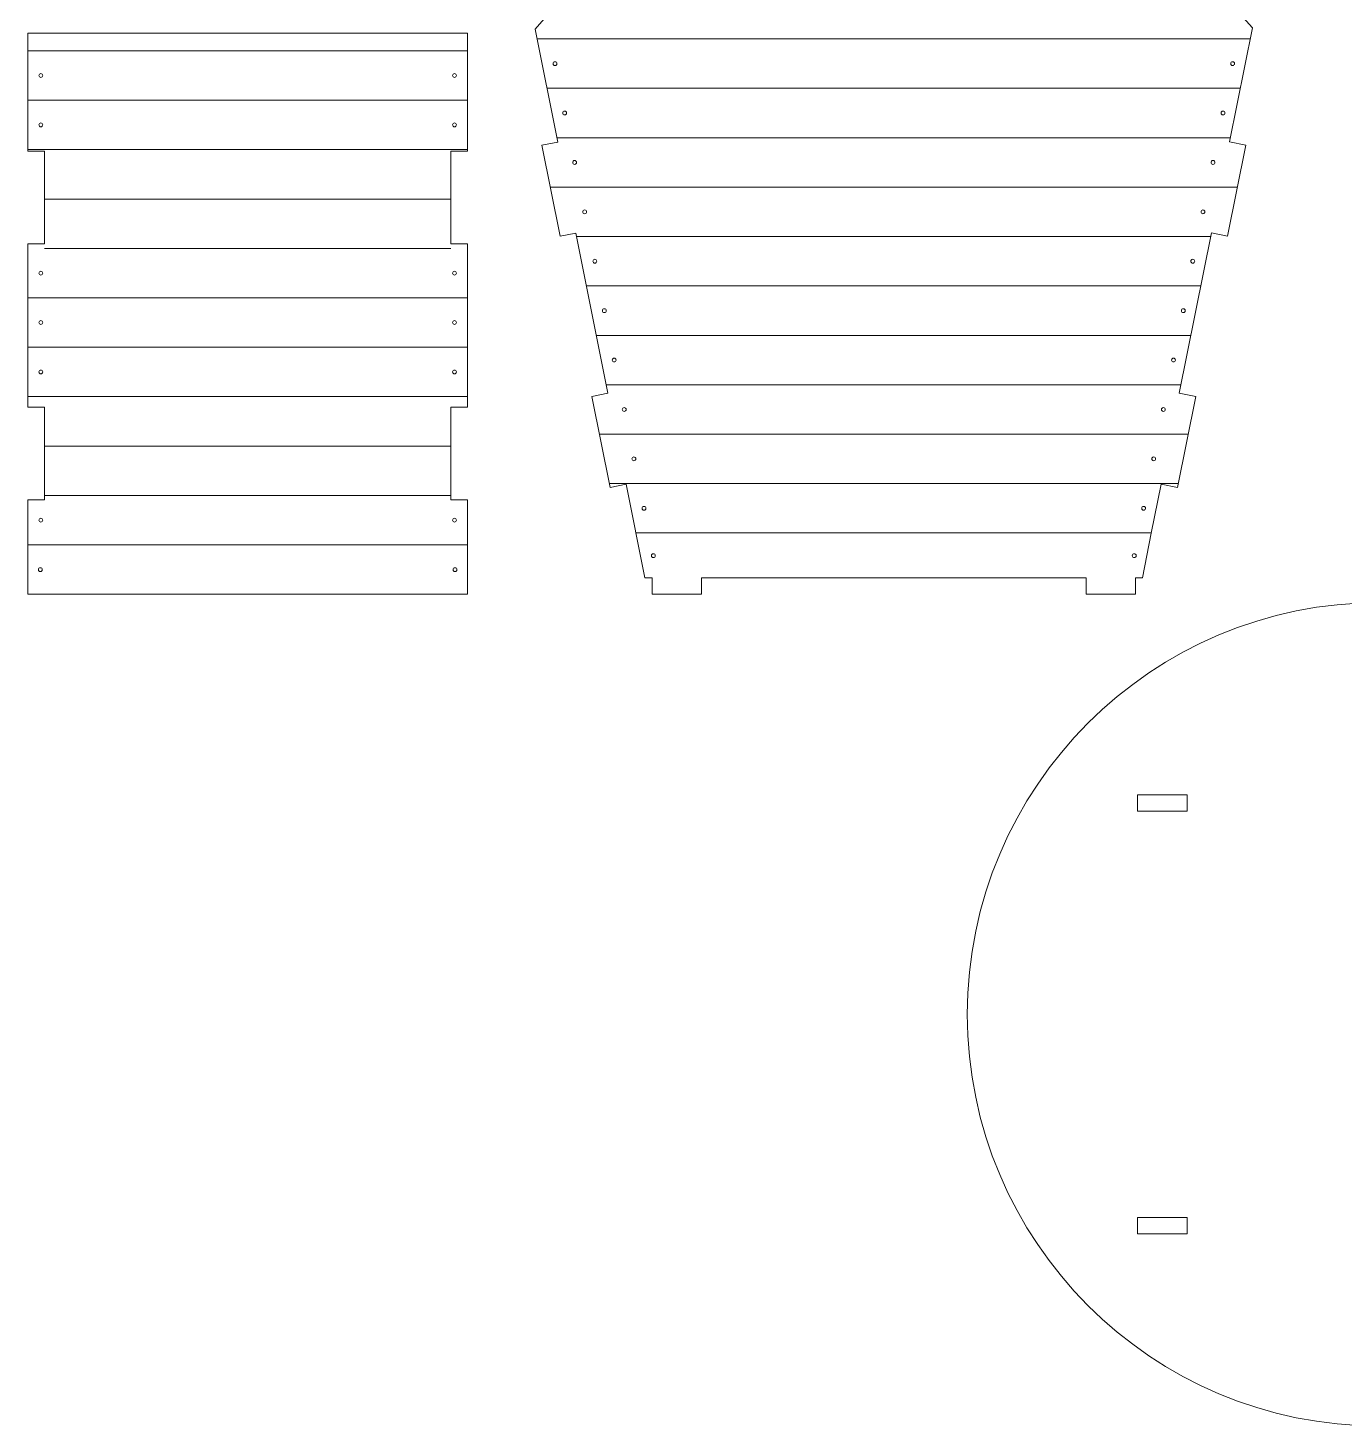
# Model space of a CAD drawing. Header units: millimetres. Extents: x -264 to 265, y -234 to 223.
# Drawn here: x -244.7 to -5.1, y -233.5 to 21.1 of the extents above; entities that cross this region are included whole.
import ezdxf

# ---------------------------------------------------------------- set-up
doc = ezdxf.new("R2010")
doc.units = ezdxf.units.MM
doc.header["$MEASUREMENT"] = 0
doc.layers.add('layer 1', color=7, linetype='Continuous')

msp = doc.modelspace()

# ---------------------------------------------------------------- linework, layer by layer
at = {"layer": 'layer 1', "color": 250, "lineweight": 9}
for points, knots in [([(-132.3856, -79.014), (-132.3856, -79.014), (-131.0563, -79.014), (-131.0563, -79.014), (-131.0563, -79.014), (-131.0563, -79.014), (-131.0563, -82.014), (-131.0563, -82.014), (-131.0563, -82.014), (-131.0563, -82.014), (-122.0563, -82.014), (-122.0563, -82.014), (-122.0563, -82.014), (-122.0563, -82.014), (-122.0563, -79.014), (-122.0563, -79.014), (-122.0563, -79.014), (-122.0563, -79.014), (-52.0581, -79.014), (-52.0581, -79.014), (-52.0581, -79.014), (-52.0581, -79.014), (-52.0563, -79.014), (-52.0563, -79.014), (-52.0563, -79.014), (-52.0563, -79.014), (-52.0563, -82.014), (-52.0563, -82.014), (-52.0563, -82.014), (-52.0563, -82.014), (-43.0563, -82.014), (-43.0563, -82.014), (-43.0563, -82.014), (-43.0563, -82.014), (-43.0563, -79.014), (-43.0563, -79.014), (-43.0563, -79.014), (-43.0563, -79.014), (-41.7834, -79.014), (-41.7834, -79.014), (-41.7834, -79.014), (-41.7834, -79.014), (-40.168, -70.8702), (-40.168, -70.8702), (-40.168, -70.8702), (-40.168, -70.8702), (-38.3822, -61.9442), (-38.3822, -61.9442), (-38.3822, -61.9442), (-38.3822, -61.9442), (-35.3904, -62.5485), (-35.3904, -62.5485), (-35.3904, -62.5485), (-35.3904, -62.5485), (-32.0907, -45.9806), (-32.0907, -45.9806), (-32.0907, -45.9806), (-32.0907, -45.9806), (-35.0681, -45.3792), (-35.0681, -45.3792), (-35.0681, -45.3792), (-35.0681, -45.3792), (-29.2287, -16.1917), (-29.2287, -16.1917), (-29.2287, -16.1917), (-29.2287, -16.1917), (-26.2758, -16.7857), (-26.2758, -16.7857), (-26.2758, -16.7857), (-26.2758, -16.7857), (-22.9761, -0.2178), (-22.9761, -0.2178), (-22.9761, -0.2178), (-22.9761, -0.2178), (-25.9146, 0.3733), (-25.9146, 0.3733), (-25.9146, 0.3733), (-25.9146, 0.3733), (-21.7589, 21.1448), (-21.7589, 21.1448), (-21.7589, 21.1448), (-39.5159, 41.6277), (-57.2266, 62.1505), (-75.0119, 82.61), (-75.0119, 82.61), (-78.1194, 86.4695), (-81.5835, 90.3194), (-87.0581, 90.3194), (-87.0581, 90.3194), (-93.9717, 90.3194), (-96.6213, 84.9185), (-100.2031, 81.2394), (-100.2031, 81.2394), (-117.6286, 61.1762), (-134.9493, 41.0176), (-152.3537, 20.9332), (-152.3537, 20.9332), (-152.3537, 20.9332), (-148.2427, 0.3562), (-148.2427, 0.3562), (-148.2427, 0.3562), (-148.2427, 0.3562), (-151.1245, -0.2178), (-151.1245, -0.2178), (-151.1245, -0.2178), (-151.1245, -0.2178), (-147.8248, -16.7857), (-147.8248, -16.7857), (-147.8248, -16.7857), (-147.8248, -16.7857), (-144.933, -16.2097), (-144.933, -16.2097), (-144.933, -16.2097), (-144.933, -16.2097), (-139.101, -45.4012), (-139.101, -45.4012), (-139.101, -45.4012), (-139.101, -45.4012), (-142.0099, -45.9806), (-142.0099, -45.9806), (-142.0099, -45.9806), (-142.0099, -45.9806), (-138.7102, -62.5485), (-138.7102, -62.5485), (-138.7102, -62.5485), (-138.7102, -62.5485), (-135.7913, -61.9671), (-135.7913, -61.9671), (-135.7913, -61.9671), (-135.7913, -61.9671), (-132.3856, -79.014), (-132.3856, -79.014)], [0, 0, 0, 0, 0.02941176, 0.02941176, 0.02941176, 0.02941176, 0.05882353, 0.05882353, 0.05882353, 0.05882353, 0.08823529, 0.08823529, 0.08823529, 0.08823529, 0.11764706, 0.11764706, 0.11764706, 0.11764706, 0.14705882, 0.14705882, 0.14705882, 0.14705882, 0.17647059, 0.17647059, 0.17647059, 0.17647059, 0.20588235, 0.20588235, 0.20588235, 0.20588235, 0.23529412, 0.23529412, 0.23529412, 0.23529412, 0.26470588, 0.26470588, 0.26470588, 0.26470588, 0.29411765, 0.29411765, 0.29411765, 0.29411765, 0.32352941, 0.32352941, 0.32352941, 0.32352941, 0.35294118, 0.35294118, 0.35294118, 0.35294118, 0.38235294, 0.38235294, 0.38235294, 0.38235294, 0.41176471, 0.41176471, 0.41176471, 0.41176471, 0.44117647, 0.44117647, 0.44117647, 0.44117647, 0.47058824, 0.47058824, 0.47058824, 0.47058824, 0.5, 0.5, 0.5, 0.5, 0.52941176, 0.52941176, 0.52941176, 0.52941176, 0.55882353, 0.55882353, 0.55882353, 0.55882353, 0.58823529, 0.58823529, 0.58823529, 0.58823529, 0.61764706, 0.61764706, 0.61764706, 0.61764706, 0.64705882, 0.64705882, 0.64705882, 0.64705882, 0.67647059, 0.67647059, 0.67647059, 0.67647059, 0.70588235, 0.70588235, 0.70588235, 0.70588235, 0.73529412, 0.73529412, 0.73529412, 0.73529412, 0.76470588, 0.76470588, 0.76470588, 0.76470588, 0.79411765, 0.79411765, 0.79411765, 0.79411765, 0.82352941, 0.82352941, 0.82352941, 0.82352941, 0.85294118, 0.85294118, 0.85294118, 0.85294118, 0.88235294, 0.88235294, 0.88235294, 0.88235294, 0.91176471, 0.91176471, 0.91176471, 0.91176471, 0.94117647, 0.94117647, 0.94117647, 0.94117647, 1, 1, 1, 1]), ([(-164.691, -64.8233), (-164.691, -64.8233), (-164.6891, -82.014), (-164.6891, -82.014), (-164.6891, -82.014), (-164.6891, -82.014), (-244.6864, -82.014), (-244.6864, -82.014), (-244.6864, -82.014), (-244.6864, -82.014), (-244.6868, -64.8233), (-244.6868, -64.8233), (-244.6868, -64.8233), (-244.6868, -64.8233), (-241.6924, -64.8233), (-241.6924, -64.8233), (-241.6924, -64.8233), (-241.6924, -64.8233), (-241.6925, -47.93), (-241.6925, -47.93), (-241.6925, -47.93), (-241.6925, -47.93), (-244.6873, -47.93), (-244.6873, -47.93), (-244.6873, -47.93), (-244.6873, -47.93), (-244.6881, -18.1617), (-244.6881, -18.1617), (-244.6881, -18.1617), (-244.6881, -18.1617), (-241.6923, -18.1617), (-241.6923, -18.1617), (-241.6923, -18.1617), (-241.6923, -18.1617), (-241.6924, -1.2684), (-241.6924, -1.2684), (-241.6924, -1.2684), (-241.6924, -1.2684), (-244.6885, -1.2684), (-244.6885, -1.2684), (-244.6885, -1.2684), (-244.6885, -1.2684), (-244.6891, 20.1846), (-244.6891, 20.1846), (-244.6891, 20.1846), (-244.6891, 20.1846), (-164.6918, 20.1846), (-164.6918, 20.1846), (-164.6918, 20.1846), (-164.6918, 20.1846), (-164.6912, -1.2684), (-164.6912, -1.2684), (-164.6912, -1.2684), (-164.6912, -1.2684), (-167.691, -1.2684), (-167.691, -1.2684), (-167.691, -1.2684), (-167.691, -1.2684), (-167.6909, -18.1617), (-167.6909, -18.1617), (-167.6909, -18.1617), (-167.6909, -18.1617), (-164.6909, -18.1617), (-164.6909, -18.1617), (-164.6909, -18.1617), (-164.6909, -18.1617), (-164.6911, -47.93), (-164.6911, -47.93), (-164.6911, -47.93), (-164.6911, -47.93), (-167.6911, -47.93), (-167.6911, -47.93), (-167.6911, -47.93), (-167.6911, -47.93), (-167.691, -64.8233), (-167.691, -64.8233), (-167.691, -64.8233), (-167.691, -64.8233), (-164.691, -64.8233), (-164.691, -64.8233)], [0, 0, 0, 0, 0.04761905, 0.04761905, 0.04761905, 0.04761905, 0.0952381, 0.0952381, 0.0952381, 0.0952381, 0.14285714, 0.14285714, 0.14285714, 0.14285714, 0.19047619, 0.19047619, 0.19047619, 0.19047619, 0.23809524, 0.23809524, 0.23809524, 0.23809524, 0.28571429, 0.28571429, 0.28571429, 0.28571429, 0.33333333, 0.33333333, 0.33333333, 0.33333333, 0.38095238, 0.38095238, 0.38095238, 0.38095238, 0.42857143, 0.42857143, 0.42857143, 0.42857143, 0.47619048, 0.47619048, 0.47619048, 0.47619048, 0.52380952, 0.52380952, 0.52380952, 0.52380952, 0.57142857, 0.57142857, 0.57142857, 0.57142857, 0.61904762, 0.61904762, 0.61904762, 0.61904762, 0.66666667, 0.66666667, 0.66666667, 0.66666667, 0.71428571, 0.71428571, 0.71428571, 0.71428571, 0.76190476, 0.76190476, 0.76190476, 0.76190476, 0.80952381, 0.80952381, 0.80952381, 0.80952381, 0.85714286, 0.85714286, 0.85714286, 0.85714286, 0.9047619, 0.9047619, 0.9047619, 0.9047619, 1, 1, 1, 1]), ([(1.333, -233.5194), (42.7544, -233.5194), (76.333, -199.9408), (76.333, -158.5194), (76.333, -158.5194), (76.333, -117.098), (42.7544, -83.5194), (1.333, -83.5194), (1.333, -83.5194), (-40.0884, -83.5194), (-73.667, -117.098), (-73.667, -158.5194), (-73.667, -158.5194), (-73.667, -199.9408), (-40.0884, -233.5194), (1.333, -233.5194)], [0, 0, 0, 0, 0.2, 0.2, 0.2, 0.2, 0.4, 0.4, 0.4, 0.4, 0.6, 0.6, 0.6, 0.6, 1, 1, 1, 1]), ([(-33.667, -118.5194), (-33.667, -118.5194), (-42.667, -118.5194), (-42.667, -118.5194), (-42.667, -118.5194), (-42.667, -118.5194), (-42.667, -121.5194), (-42.667, -121.5194), (-42.667, -121.5194), (-42.667, -121.5194), (-33.667, -121.5194), (-33.667, -121.5194), (-33.667, -121.5194), (-33.667, -121.5194), (-33.667, -118.5194), (-33.667, -118.5194)], [0, 0, 0, 0, 0.2, 0.2, 0.2, 0.2, 0.4, 0.4, 0.4, 0.4, 0.6, 0.6, 0.6, 0.6, 1, 1, 1, 1]), ([(-33.667, -195.5194), (-33.667, -195.5194), (-42.667, -195.5194), (-42.667, -195.5194), (-42.667, -195.5194), (-42.667, -195.5194), (-42.667, -198.5194), (-42.667, -198.5194), (-42.667, -198.5194), (-42.667, -198.5194), (-33.667, -198.5194), (-33.667, -198.5194), (-33.667, -198.5194), (-33.667, -198.5194), (-33.667, -195.5194), (-33.667, -195.5194)], [0, 0, 0, 0, 0.2, 0.2, 0.2, 0.2, 0.4, 0.4, 0.4, 0.4, 0.6, 0.6, 0.6, 0.6, 1, 1, 1, 1])]:
    msp.add_open_spline(points, degree=3, knots=knots, dxfattribs=at)
at = {"layer": 'layer 1', "color": 242, "lineweight": 9}
for points in [[(-151.998, 19.1527), (-151.998, 19.1527), (-22.1575, 19.1527), (-22.1575, 19.1527)], [(-244.689, 16.986), (-244.689, 16.986), (-164.6917, 16.986), (-164.6917, 16.986)], [(-244.6888, 7.986), (-244.6888, 7.986), (-164.6915, 7.986), (-164.6915, 7.986)], [(-150.1999, 10.1527), (-150.1999, 10.1527), (-23.9581, 10.1527), (-23.9581, 10.1527)], [(-148.4018, 1.1527), (-148.4018, 1.1527), (-25.7587, 1.1527), (-25.7587, 1.1527)], [(-244.6885, -1.014), (-244.6885, -1.014), (-164.6912, -1.014), (-164.6912, -1.014)], [(-241.6924, -10.014), (-241.6924, -10.014), (-167.691, -10.014), (-167.691, -10.014)], [(-149.605, -7.8473), (-149.605, -7.8473), (-24.4956, -7.8473), (-24.4956, -7.8473)], [(-144.8056, -16.8473), (-144.8056, -16.8473), (-29.3599, -16.8473), (-29.3599, -16.8473)], [(-241.6923, -19.014), (-241.6923, -19.014), (-167.6909, -19.014), (-167.6909, -19.014)], [(-142.9907, -25.8473), (-142.9907, -25.8473), (-31.1634, -25.8473), (-31.1634, -25.8473)], [(-244.6879, -28.014), (-244.6879, -28.014), (-164.691, -28.014), (-164.691, -28.014)], [(-141.1911, -34.8473), (-141.1911, -34.8473), (-32.9639, -34.8473), (-32.9639, -34.8473)], [(-244.6876, -37.014), (-244.6876, -37.014), (-164.691, -37.014), (-164.691, -37.014)], [(-139.39, -43.8473), (-139.39, -43.8473), (-34.765, -43.8473), (-34.765, -43.8473)], [(-244.6874, -46.014), (-244.6874, -46.014), (-164.6911, -46.014), (-164.6911, -46.014)], [(-140.6423, -52.8473), (-140.6423, -52.8473), (-33.4583, -52.8473), (-33.4583, -52.8473)], [(-241.6925, -55.014), (-241.6925, -55.014), (-167.6911, -55.014), (-167.6911, -55.014)], [(-138.8499, -61.8473), (-138.8499, -61.8473), (-35.2507, -61.8473), (-35.2507, -61.8473)], [(-241.6924, -64.014), (-241.6924, -64.014), (-167.691, -64.014), (-167.691, -64.014)], [(-134.0172, -70.8473), (-134.0172, -70.8473), (-40.1634, -70.8473), (-40.1634, -70.8473)], [(-244.6866, -73.014), (-244.6866, -73.014), (-164.6902, -73.014), (-164.6902, -73.014)]]:
    msp.add_open_spline(points, degree=3, dxfattribs=at)
for points in [[(-242.3368, 12.836), (-242.1435, 12.836), (-241.9868, 12.6793), (-241.9868, 12.486), (-241.9868, 12.486), (-241.9868, 12.2927), (-242.1435, 12.136), (-242.3368, 12.136), (-242.3368, 12.136), (-242.5301, 12.136), (-242.6868, 12.2927), (-242.6868, 12.486), (-242.6868, 12.486), (-242.6868, 12.6793), (-242.5301, 12.836), (-242.3368, 12.836)], [(-167.041, 12.836), (-167.2343, 12.836), (-167.391, 12.6793), (-167.391, 12.486), (-167.391, 12.486), (-167.391, 12.2927), (-167.2343, 12.136), (-167.041, 12.136), (-167.041, 12.136), (-166.8477, 12.136), (-166.691, 12.2927), (-166.691, 12.486), (-166.691, 12.486), (-166.691, 12.6793), (-166.8477, 12.836), (-167.041, 12.836)], [(-148.7379, 15.0027), (-148.5446, 15.0027), (-148.3879, 14.846), (-148.3879, 14.6527), (-148.3879, 14.6527), (-148.3879, 14.4594), (-148.5446, 14.3027), (-148.7379, 14.3027), (-148.7379, 14.3027), (-148.9312, 14.3027), (-149.0879, 14.4594), (-149.0879, 14.6527), (-149.0879, 14.6527), (-149.0879, 14.846), (-148.9312, 15.0027), (-148.7379, 15.0027)], [(-25.3627, 15.0027), (-25.556, 15.0027), (-25.7127, 14.846), (-25.7127, 14.6527), (-25.7127, 14.6527), (-25.7127, 14.4594), (-25.556, 14.3027), (-25.3627, 14.3027), (-25.3627, 14.3027), (-25.1694, 14.3027), (-25.0127, 14.4594), (-25.0127, 14.6527), (-25.0127, 14.6527), (-25.0127, 14.846), (-25.1694, 15.0027), (-25.3627, 15.0027)], [(-146.9899, 6.0027), (-146.7966, 6.0027), (-146.6399, 5.846), (-146.6399, 5.6527), (-146.6399, 5.6527), (-146.6399, 5.4594), (-146.7966, 5.3027), (-146.9899, 5.3027), (-146.9899, 5.3027), (-147.1832, 5.3027), (-147.3399, 5.4594), (-147.3399, 5.6527), (-147.3399, 5.6527), (-147.3399, 5.846), (-147.1832, 6.0027), (-146.9899, 6.0027)], [(-27.1107, 6.0027), (-27.304, 6.0027), (-27.4607, 5.846), (-27.4607, 5.6527), (-27.4607, 5.6527), (-27.4607, 5.4594), (-27.304, 5.3027), (-27.1107, 5.3027), (-27.1107, 5.3027), (-26.9174, 5.3027), (-26.7607, 5.4594), (-26.7607, 5.6527), (-26.7607, 5.6527), (-26.7607, 5.846), (-26.9174, 6.0027), (-27.1107, 6.0027)], [(-242.3368, 3.836), (-242.1435, 3.836), (-241.9868, 3.6793), (-241.9868, 3.486), (-241.9868, 3.486), (-241.9868, 3.2927), (-242.1435, 3.136), (-242.3368, 3.136), (-242.3368, 3.136), (-242.5301, 3.136), (-242.6868, 3.2927), (-242.6868, 3.486), (-242.6868, 3.486), (-242.6868, 3.6793), (-242.5301, 3.836), (-242.3368, 3.836)], [(-167.041, 3.836), (-167.2343, 3.836), (-167.391, 3.6793), (-167.391, 3.486), (-167.391, 3.486), (-167.391, 3.2927), (-167.2343, 3.136), (-167.041, 3.136), (-167.041, 3.136), (-166.8477, 3.136), (-166.691, 3.2927), (-166.691, 3.486), (-166.691, 3.486), (-166.691, 3.6793), (-166.8477, 3.836), (-167.041, 3.836)], [(-145.1638, -2.9973), (-144.9705, -2.9973), (-144.8138, -3.154), (-144.8138, -3.3473), (-144.8138, -3.3473), (-144.8138, -3.5406), (-144.9705, -3.6973), (-145.1638, -3.6973), (-145.1638, -3.6973), (-145.3571, -3.6973), (-145.5138, -3.5406), (-145.5138, -3.3473), (-145.5138, -3.3473), (-145.5138, -3.154), (-145.3571, -2.9973), (-145.1638, -2.9973)], [(-28.9368, -2.9973), (-29.1301, -2.9973), (-29.2868, -3.154), (-29.2868, -3.3473), (-29.2868, -3.3473), (-29.2868, -3.5406), (-29.1301, -3.6973), (-28.9368, -3.6973), (-28.9368, -3.6973), (-28.7435, -3.6973), (-28.5868, -3.5406), (-28.5868, -3.3473), (-28.5868, -3.3473), (-28.5868, -3.154), (-28.7435, -2.9973), (-28.9368, -2.9973)], [(-143.3345, -11.9973), (-143.1412, -11.9973), (-142.9845, -12.154), (-142.9845, -12.3473), (-142.9845, -12.3473), (-142.9845, -12.5406), (-143.1412, -12.6973), (-143.3345, -12.6973), (-143.3345, -12.6973), (-143.5278, -12.6973), (-143.6845, -12.5406), (-143.6845, -12.3473), (-143.6845, -12.3473), (-143.6845, -12.154), (-143.5278, -11.9973), (-143.3345, -11.9973)], [(-30.7661, -11.9973), (-30.9594, -11.9973), (-31.1161, -12.154), (-31.1161, -12.3473), (-31.1161, -12.3473), (-31.1161, -12.5406), (-30.9594, -12.6973), (-30.7661, -12.6973), (-30.7661, -12.6973), (-30.5728, -12.6973), (-30.4161, -12.5406), (-30.4161, -12.3473), (-30.4161, -12.3473), (-30.4161, -12.154), (-30.5728, -11.9973), (-30.7661, -11.9973)], [(-141.4769, -20.9973), (-141.2836, -20.9973), (-141.1269, -21.154), (-141.1269, -21.3473), (-141.1269, -21.3473), (-141.1269, -21.5406), (-141.2836, -21.6973), (-141.4769, -21.6973), (-141.4769, -21.6973), (-141.6702, -21.6973), (-141.8269, -21.5406), (-141.8269, -21.3473), (-141.8269, -21.3473), (-141.8269, -21.154), (-141.6702, -20.9973), (-141.4769, -20.9973)], [(-32.6237, -20.9973), (-32.817, -20.9973), (-32.9737, -21.154), (-32.9737, -21.3473), (-32.9737, -21.3473), (-32.9737, -21.5406), (-32.817, -21.6973), (-32.6237, -21.6973), (-32.6237, -21.6973), (-32.4304, -21.6973), (-32.2737, -21.5406), (-32.2737, -21.3473), (-32.2737, -21.3473), (-32.2737, -21.154), (-32.4304, -20.9973), (-32.6237, -20.9973)], [(-242.3368, -23.164), (-242.1435, -23.164), (-241.9868, -23.3207), (-241.9868, -23.514), (-241.9868, -23.514), (-241.9868, -23.7073), (-242.1435, -23.864), (-242.3368, -23.864), (-242.3368, -23.864), (-242.5301, -23.864), (-242.6868, -23.7073), (-242.6868, -23.514), (-242.6868, -23.514), (-242.6868, -23.3207), (-242.5301, -23.164), (-242.3368, -23.164)], [(-167.041, -23.164), (-167.2343, -23.164), (-167.391, -23.3207), (-167.391, -23.514), (-167.391, -23.514), (-167.391, -23.7073), (-167.2343, -23.864), (-167.041, -23.864), (-167.041, -23.864), (-166.8477, -23.864), (-166.691, -23.7073), (-166.691, -23.514), (-166.691, -23.514), (-166.691, -23.3207), (-166.8477, -23.164), (-167.041, -23.164)], [(-139.7532, -29.9973), (-139.5599, -29.9973), (-139.4032, -30.154), (-139.4032, -30.3473), (-139.4032, -30.3473), (-139.4032, -30.5406), (-139.5599, -30.6973), (-139.7532, -30.6973), (-139.7532, -30.6973), (-139.9465, -30.6973), (-140.1032, -30.5406), (-140.1032, -30.3473), (-140.1032, -30.3473), (-140.1032, -30.154), (-139.9465, -29.9973), (-139.7532, -29.9973)], [(-34.3474, -29.9973), (-34.5407, -29.9973), (-34.6974, -30.154), (-34.6974, -30.3473), (-34.6974, -30.3473), (-34.6974, -30.5406), (-34.5407, -30.6973), (-34.3474, -30.6973), (-34.3474, -30.6973), (-34.1541, -30.6973), (-33.9974, -30.5406), (-33.9974, -30.3473), (-33.9974, -30.3473), (-33.9974, -30.154), (-34.1541, -29.9973), (-34.3474, -29.9973)], [(-242.3368, -32.164), (-242.1435, -32.164), (-241.9868, -32.3207), (-241.9868, -32.514), (-241.9868, -32.514), (-241.9868, -32.7073), (-242.1435, -32.864), (-242.3368, -32.864), (-242.3368, -32.864), (-242.5301, -32.864), (-242.6868, -32.7073), (-242.6868, -32.514), (-242.6868, -32.514), (-242.6868, -32.3207), (-242.5301, -32.164), (-242.3368, -32.164)], [(-167.041, -32.164), (-167.2343, -32.164), (-167.391, -32.3207), (-167.391, -32.514), (-167.391, -32.514), (-167.391, -32.7073), (-167.2343, -32.864), (-167.041, -32.864), (-167.041, -32.864), (-166.8477, -32.864), (-166.691, -32.7073), (-166.691, -32.514), (-166.691, -32.514), (-166.691, -32.3207), (-166.8477, -32.164), (-167.041, -32.164)], [(-137.9634, -38.9973), (-137.7701, -38.9973), (-137.6134, -39.154), (-137.6134, -39.3473), (-137.6134, -39.3473), (-137.6134, -39.5406), (-137.7701, -39.6973), (-137.9634, -39.6973), (-137.9634, -39.6973), (-138.1567, -39.6973), (-138.3134, -39.5406), (-138.3134, -39.3473), (-138.3134, -39.3473), (-138.3134, -39.154), (-138.1567, -38.9973), (-137.9634, -38.9973)], [(-36.1372, -38.9973), (-36.3305, -38.9973), (-36.4872, -39.154), (-36.4872, -39.3473), (-36.4872, -39.3473), (-36.4872, -39.5406), (-36.3305, -39.6973), (-36.1372, -39.6973), (-36.1372, -39.6973), (-35.9439, -39.6973), (-35.7872, -39.5406), (-35.7872, -39.3473), (-35.7872, -39.3473), (-35.7872, -39.154), (-35.9439, -38.9973), (-36.1372, -38.9973)], [(-242.3368, -41.164), (-242.1435, -41.164), (-241.9868, -41.3207), (-241.9868, -41.514), (-241.9868, -41.514), (-241.9868, -41.7073), (-242.1435, -41.864), (-242.3368, -41.864), (-242.3368, -41.864), (-242.5301, -41.864), (-242.6868, -41.7073), (-242.6868, -41.514), (-242.6868, -41.514), (-242.6868, -41.3207), (-242.5301, -41.164), (-242.3368, -41.164)], [(-167.041, -41.164), (-167.2343, -41.164), (-167.391, -41.3207), (-167.391, -41.514), (-167.391, -41.514), (-167.391, -41.7073), (-167.2343, -41.864), (-167.041, -41.864), (-167.041, -41.864), (-166.8477, -41.864), (-166.691, -41.7073), (-166.691, -41.514), (-166.691, -41.514), (-166.691, -41.3207), (-166.8477, -41.164), (-167.041, -41.164)], [(-136.1295, -47.9973), (-135.9362, -47.9973), (-135.7795, -48.154), (-135.7795, -48.3473), (-135.7795, -48.3473), (-135.7795, -48.5406), (-135.9362, -48.6973), (-136.1295, -48.6973), (-136.1295, -48.6973), (-136.3228, -48.6973), (-136.4795, -48.5406), (-136.4795, -48.3473), (-136.4795, -48.3473), (-136.4795, -48.154), (-136.3228, -47.9973), (-136.1295, -47.9973)], [(-37.9711, -47.9973), (-38.1644, -47.9973), (-38.3211, -48.154), (-38.3211, -48.3473), (-38.3211, -48.3473), (-38.3211, -48.5406), (-38.1644, -48.6973), (-37.9711, -48.6973), (-37.9711, -48.6973), (-37.7778, -48.6973), (-37.6211, -48.5406), (-37.6211, -48.3473), (-37.6211, -48.3473), (-37.6211, -48.154), (-37.7778, -47.9973), (-37.9711, -47.9973)], [(-134.3686, -56.9973), (-134.1753, -56.9973), (-134.0186, -57.154), (-134.0186, -57.3473), (-134.0186, -57.3473), (-134.0186, -57.5406), (-134.1753, -57.6973), (-134.3686, -57.6973), (-134.3686, -57.6973), (-134.5619, -57.6973), (-134.7186, -57.5406), (-134.7186, -57.3473), (-134.7186, -57.3473), (-134.7186, -57.154), (-134.5619, -56.9973), (-134.3686, -56.9973)], [(-39.732, -56.9973), (-39.9253, -56.9973), (-40.082, -57.154), (-40.082, -57.3473), (-40.082, -57.3473), (-40.082, -57.5406), (-39.9253, -57.6973), (-39.732, -57.6973), (-39.732, -57.6973), (-39.5387, -57.6973), (-39.382, -57.5406), (-39.382, -57.3473), (-39.382, -57.3473), (-39.382, -57.154), (-39.5387, -56.9973), (-39.732, -56.9973)], [(-132.5305, -65.9973), (-132.3372, -65.9973), (-132.1805, -66.154), (-132.1805, -66.3473), (-132.1805, -66.3473), (-132.1805, -66.5406), (-132.3372, -66.6973), (-132.5305, -66.6973), (-132.5305, -66.6973), (-132.7238, -66.6973), (-132.8805, -66.5406), (-132.8805, -66.3473), (-132.8805, -66.3473), (-132.8805, -66.154), (-132.7238, -65.9973), (-132.5305, -65.9973)], [(-41.5701, -65.9973), (-41.7634, -65.9973), (-41.9201, -66.154), (-41.9201, -66.3473), (-41.9201, -66.3473), (-41.9201, -66.5406), (-41.7634, -66.6973), (-41.5701, -66.6973), (-41.5701, -66.6973), (-41.3768, -66.6973), (-41.2201, -66.5406), (-41.2201, -66.3473), (-41.2201, -66.3473), (-41.2201, -66.154), (-41.3768, -65.9973), (-41.5701, -65.9973)], [(-242.3368, -68.164), (-242.1435, -68.164), (-241.9868, -68.3207), (-241.9868, -68.514), (-241.9868, -68.514), (-241.9868, -68.7073), (-242.1435, -68.864), (-242.3368, -68.864), (-242.3368, -68.864), (-242.5301, -68.864), (-242.6868, -68.7073), (-242.6868, -68.514), (-242.6868, -68.514), (-242.6868, -68.3207), (-242.5301, -68.164), (-242.3368, -68.164)], [(-167.041, -68.164), (-167.2343, -68.164), (-167.391, -68.3207), (-167.391, -68.514), (-167.391, -68.514), (-167.391, -68.7073), (-167.2343, -68.864), (-167.041, -68.864), (-167.041, -68.864), (-166.8477, -68.864), (-166.691, -68.7073), (-166.691, -68.514), (-166.691, -68.514), (-166.691, -68.3207), (-166.8477, -68.164), (-167.041, -68.164)], [(-130.8262, -74.6302), (-130.6329, -74.6302), (-130.4762, -74.7869), (-130.4762, -74.9802), (-130.4762, -74.9802), (-130.4762, -75.1735), (-130.6329, -75.3302), (-130.8262, -75.3302), (-130.8262, -75.3302), (-131.0195, -75.3302), (-131.1762, -75.1735), (-131.1762, -74.9802), (-131.1762, -74.9802), (-131.1762, -74.7869), (-131.0195, -74.6302), (-130.8262, -74.6302)], [(-43.2744, -74.6302), (-43.4677, -74.6302), (-43.6244, -74.7869), (-43.6244, -74.9802), (-43.6244, -74.9802), (-43.6244, -75.1735), (-43.4677, -75.3302), (-43.2744, -75.3302), (-43.2744, -75.3302), (-43.0811, -75.3302), (-42.9244, -75.1735), (-42.9244, -74.9802), (-42.9244, -74.9802), (-42.9244, -74.7869), (-43.0811, -74.6302), (-43.2744, -74.6302)], [(-242.4391, -77.164), (-242.2458, -77.164), (-242.0891, -77.3207), (-242.0891, -77.514), (-242.0891, -77.514), (-242.0891, -77.7073), (-242.2458, -77.864), (-242.4391, -77.864), (-242.4391, -77.864), (-242.6324, -77.864), (-242.7891, -77.7073), (-242.7891, -77.514), (-242.7891, -77.514), (-242.7891, -77.3207), (-242.6324, -77.164), (-242.4391, -77.164)], [(-166.9387, -77.164), (-167.132, -77.164), (-167.2887, -77.3207), (-167.2887, -77.514), (-167.2887, -77.514), (-167.2887, -77.7073), (-167.132, -77.864), (-166.9387, -77.864), (-166.9387, -77.864), (-166.7454, -77.864), (-166.5887, -77.7073), (-166.5887, -77.514), (-166.5887, -77.514), (-166.5887, -77.3207), (-166.7454, -77.164), (-166.9387, -77.164)]]:
    msp.add_open_spline(points, degree=3, knots=[0, 0, 0, 0, 0.2, 0.2, 0.2, 0.2, 0.4, 0.4, 0.4, 0.4, 0.6, 0.6, 0.6, 0.6, 1, 1, 1, 1], dxfattribs=at)

doc.saveas('drawing.dxf')
